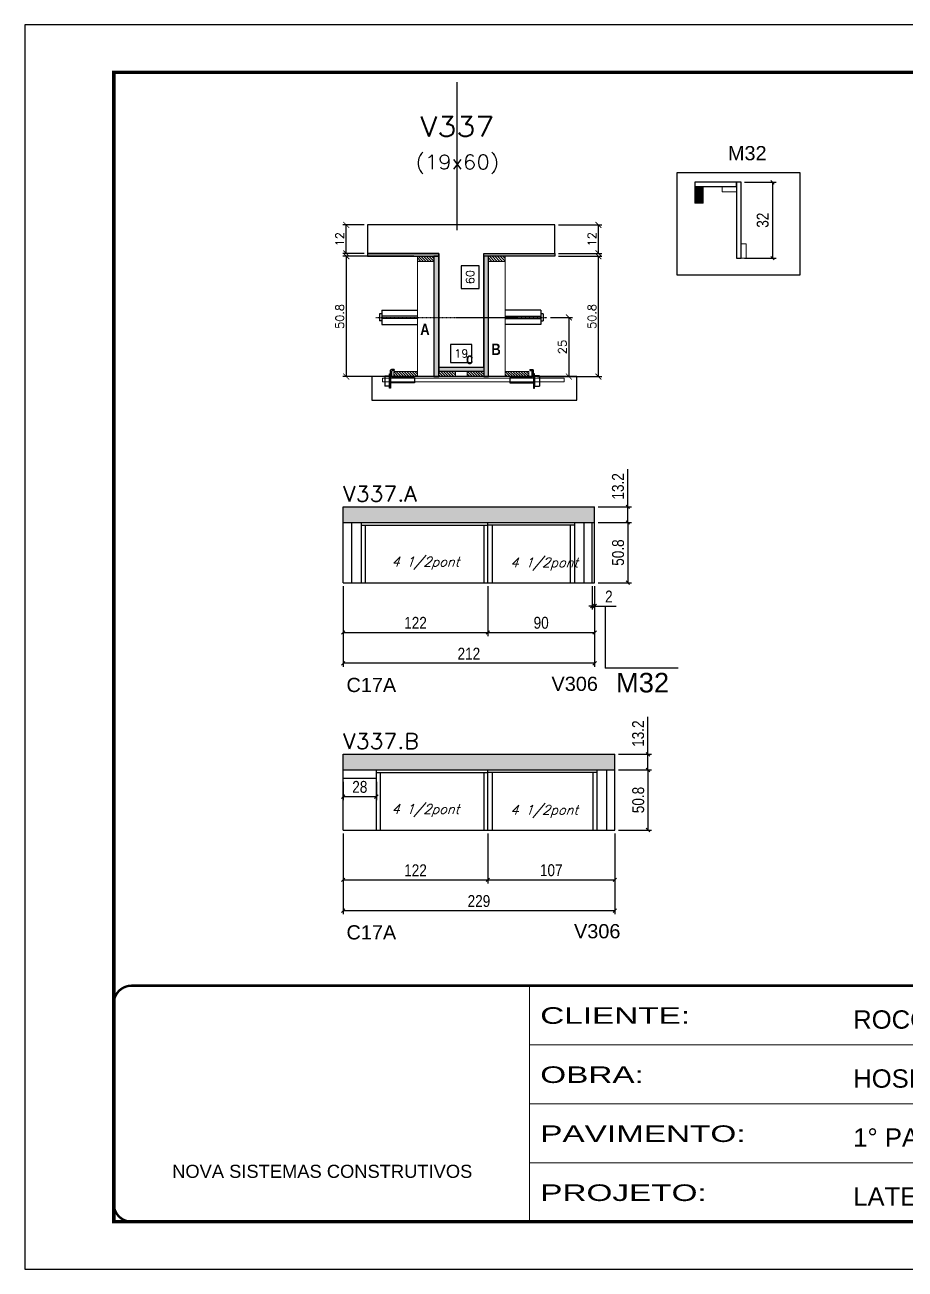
# Model space of a CAD drawing. Extents: x 137137 to 143418, y 10464 to 34486.
# Drawn here: x 137137 to 137880, y 17356 to 18406 of the extents above; entities that cross this region are included whole.
import ezdxf
from ezdxf.enums import TextEntityAlignment as Align

# ---------------------------------------------------------------- set-up
doc = ezdxf.new("R2010")
doc.units = 0
for name, pattern in [('CONTINUO', [0]), ('DASHED', [0.75, 0.5, -0.25]), ('HIDDEN', [0.375, 0.25, -0.125])]:
    doc.linetypes.add(name, pattern=pattern)
for name, color, linetype in [('5', 5, 'Continuous'), ('barrote', 251, 'Continuous'), ('COTA', 241, 'Continuous'), ('Cota Seção (2x)', 4, 'Continuous'), ('detalhes', 4, 'Continuous'), ('NOMENCLATURA', 7, 'Continuous'), ('Painéis', 200, 'Continuous'), ('presilha', 1, 'Continuous'), ('SARR_2.2x7', 40, 'Continuous'), ('SARR_3.5x7', 81, 'Continuous'), ('TENSOR', 3, 'Continuous'), ('texto', 7, 'Continuous'), ('Texto de Titulo', 7, 'Continuous'), ('Texto Qtd Sarr', 242, 'Continuous')]:
    doc.layers.add(name, color=color, linetype=linetype)
for name, color, linetype, lineweight in [('CONCRETO', 251, 'Continuous', 25), ('Folhas', 255, 'Continuous', 9), ('Hachura', 251, 'Continuous', 9), ('Madeira', 126, 'Continuous', 18), ('Sarr 2.2x7', 40, 'Continuous', 9), ('SARRAFO DE PRESSAO', 251, 'DASHED', 9), ('SCO-___-LAJ', 2, 'Continuous', 0), ('Texto Seção', 7, 'Continuous', 15)]:
    doc.layers.add(name, color=color, linetype=linetype, lineweight=lineweight)
doc.layers.add('Laje_Perimetro', color=7, linetype='Continuous', plot=False)
doc.styles.add('ARIAL', font='arial.ttf')
doc.styles.add('COTA TECNICA', font='techl___.ttf', dxfattribs={"height": 10})
doc.styles.add('REGUA-120', font='ROMANS.shx', dxfattribs={"height": 15})
doc.styles.add('Romans', font='romans.shx')
doc.styles.get("Standard").update_dxf_attribs({"font": 'arial.ttf'})
doc.styles.add('TECNICA', font='techb___.ttf', dxfattribs={"height": 10})
doc.styles.add('Tecnologia', font='')
doc.styles.get('Tecnologia').set_extended_font_data('Forgotten Futurist')
doc.dimstyles.new('Cota Seção (2x)', dxfattribs={"dimtxt": 7, "dimasz": 5, "dimexe": 3, "dimexo": 3, "dimgap": 2, "dimtad": 3, "dimdec": 1, "dimlfac": 0.5, "dimzin": 12, "dimdsep": 46, "dimtxsty": 'Romans', "dimblk": 'ARCHTICK', "dimcen": 0, "dimclrd": 4, "dimclre": 4, "dimclrt": 1, "dimadec": 1, "dimazin": 3, "dimtfac": 1, "dimtdec": 1, "dimtmove": 0, "dimatfit": 3, "dimldrblk": 'OBLIQUE', "dimfxl": 1, "dimtolj": 1, "dimtzin": 12, "dimarcsym": 0})
doc.dimstyles.new('Cota Seção interna', dxfattribs={"dimtxt": 7, "dimasz": 6, "dimexe": 0.18, "dimexo": 2, "dimgap": -4, "dimtad": 3, "dimdec": 1, "dimlfac": 0.5, "dimzin": 12, "dimdsep": 46, "dimtxsty": 'Romans', "dimblk": 'ARCHTICK', "dimcen": 0.09, "dimse1": 1, "dimse2": 1, "dimsd1": 1, "dimsd2": 1, "dimclrd": 180, "dimclre": 5, "dimclrt": 1, "dimadec": 0, "dimazin": 3, "dimtfac": 1, "dimtdec": 1, "dimtofl": 0, "dimtmove": 0, "dimatfit": 3, "dimldrblk": 'ARCHTICK', "dimfxl": 1, "dimtolj": 1, "dimtzin": 0, "dimarcsym": 0})
doc.dimstyles.new('PAINEL', dxfattribs={"dimtxt": 10, "dimasz": 3, "dimexe": 3, "dimexo": 3, "dimgap": 3, "dimtad": 1, "dimdec": 1, "dimzin": 12, "dimdsep": 46, "dimtxsty": 'COTA TECNICA', "dimblk1": 'OBLIQUE', "dimblk2": 'OBLIQUE', "dimsah": 1, "dimcen": 0.9, "dimclrd": 4, "dimclre": 4, "dimclrt": 240, "dimadec": 1, "dimazin": 3, "dimtfac": 1, "dimtdec": 1, "dimtmove": 0, "dimatfit": 3, "dimfxl": 1, "dimtolj": 1, "dimtzin": 12, "dimarcsym": 0})

# ---------------------------------------------------------------- blocks, each defined once
blk = doc.blocks.new('9999999999')
at = {"color": 30, "linetype": 'CONTINUO'}
for p, q in [((98564.6, 34230.2), (98564.6, 34429.4)), ((98564.6, 34379.6), (99584, 34379.6)), ((98564.6, 34329.8), (99488, 34329.8)), ((99584, 34329.8), (99488, 34329.8)), ((99488, 34329.8), (99488, 34230.2)), ((98564.6, 34280), (99488, 34280))]:
    blk.add_line(p, q, dxfattribs=at)
at = {"color": 30, "linetype": 'CONTINUO', "const_width": 2}
blk.add_lwpolyline([(99584, 34230.2), (99584, 34414.4, 0.414214), (99569, 34429.4), (98229, 34429.4, 0.414214), (98214, 34414.4), (98214, 34245.2, 0.414214), (98229, 34230.2), (99584, 34230.2)], format="xyb", dxfattribs=at)
at = {"layer": 'Folhas'}
blk.add_lwpolyline([(98139, 34190.2), (99624, 34190.2), (99624, 35240.2), (98139, 35240.2)], close=True, dxfattribs=at)
at = {"layer": 'Folhas', "color": 30, "const_width": 3}
blk.add_lwpolyline([(98214, 34230.2), (99584, 34230.2), (99584, 35200.2), (98214, 35200.2)], close=True, dxfattribs=at)
at = {"color": 7, "linetype": 'Continuous', "ltscale": 5, "style": 'ARIAL'}
for s, height, p in [('ROCONTEC', 15.48, (98837.7, 34393.1)), ('HOSPITAL ASSUNÇÃO', 15.483, (98837.7, 34343.3)), ('1° PAVIMENTO', 15.483, (98837.7, 34293.5)), ('NOVA SISTEMAS CONSTRUTIVOS', 11.059, (98263.2, 34267.2)), ('LATERAIS DE VIGAS', 15.483, (98837.7, 34243.7))]:
    blk.add_text(s, height=height, dxfattribs=at).set_placement(p)
at = {"layer": 'Folhas', "color": 7, "style": 'Tecnologia', "width": 1.5}
for s, p in [('CLIENTE:', (98573.7, 34397.2)), ('OBRA:', (98573.7, 34347.3)), ('PAVIMENTO:', (98573.7, 34297.5)), ('PROJETO:', (98573.7, 34247.7))]:
    blk.add_text(s, height=14, dxfattribs=at).set_placement(p)
blk = doc.blocks.new('_ArchTick')
at = {"color": 0, "linetype": 'ByBlock', "const_width": 0.15}
blk.add_lwpolyline([(-0.5, -0.5), (0.5, 0.5)], dxfattribs=at)
blk = doc.blocks.new('*D2172')
at = {"layer": 'COTA', "color": 4, "lineweight": -2, "transparency": 16777216}
for p, q in [((137587.4, 18210.5), (137624.1, 18210.5)), ((137621.1, 18108.9), (137621.1, 18210.5)), ((137569.8, 18108.9), (137624.1, 18108.9))]:
    blk.add_line(p, q, dxfattribs=at)
at = {"layer": 'Defpoints', "color": 0, "transparency": 16777216}
for p in [(137584.4, 18210.5), (137621.1, 18210.5), (137566.8, 18108.9)]:
    blk.add_point(p, dxfattribs=at)
at = {"layer": 'COTA', "color": 4, "lineweight": -2, "transparency": 16777216, "xscale": 5, "yscale": 5, "zscale": 5}
for p, rotation in [((137621.1, 18210.5), 90), ((137621.1, 18108.9), 270)]:
    blk.add_blockref('_ArchTick', p, dxfattribs=dict(at, rotation=rotation))
at = {"layer": 'COTA', "color": 1, "transparency": 16777216, "insert": (137615.6, 18159.7), "char_height": 7, "attachment_point": 5, "rotation": 90, "style": 'Romans'}
blk.add_mtext('\\A1;50.8', dxfattribs=at)
blk = doc.blocks.new('_Oblique')
at = {"color": 0, "linetype": 'ByBlock', "lineweight": -2}
blk.add_line((-0.5, -0.5), (0.5, 0.5), dxfattribs=at)
blk = doc.blocks.new('*D2173')
at = {"layer": 'COTA', "color": 4, "lineweight": -2, "transparency": 16777216}
for p, q in [((137587.4, 18236.9), (137624.1, 18236.9)), ((137621.1, 18212.9), (137621.1, 18236.9)), ((137587.4, 18212.9), (137624.1, 18212.9))]:
    blk.add_line(p, q, dxfattribs=at)
at = {"layer": 'Defpoints', "color": 0, "transparency": 16777216}
for p in [(137584.4, 18236.9), (137621.1, 18236.9), (137584.4, 18212.9)]:
    blk.add_point(p, dxfattribs=at)
at = {"layer": 'COTA', "color": 4, "lineweight": -2, "transparency": 16777216, "xscale": 5, "yscale": 5, "zscale": 5}
for p, rotation in [((137621.1, 18236.9), 90), ((137621.1, 18212.9), 270)]:
    blk.add_blockref('_ArchTick', p, dxfattribs=dict(at, rotation=rotation))
at = {"layer": 'COTA', "color": 1, "transparency": 16777216, "insert": (137615.6, 18224.9), "char_height": 7, "attachment_point": 5, "rotation": 90, "style": 'Romans'}
blk.add_mtext('\\A1;12', dxfattribs=at)
blk = doc.blocks.new('*D2174')
at = {"layer": 'Cota Seção (2x)', "color": 180, "lineweight": -2, "transparency": 16777216}
for p, q in [((137520.4, 18202.4), (137505.4, 18202.4)), ((137505.4, 18202.4), (137505.4, 18183.4)), ((137520.4, 18183.4), (137520.4, 18202.4)), ((137505.4, 18183.4), (137520.4, 18183.4))]:
    blk.add_line(p, q, dxfattribs=at)
at = {"layer": 'Defpoints', "color": 0, "transparency": 16777216}
for p in [(137524.4, 18236.9), (137524.4, 18236.9), (137524.4, 18116.9)]:
    blk.add_point(p, dxfattribs=at)
at = {"layer": 'Cota Seção (2x)', "color": 1, "transparency": 16777216, "insert": (137512.9, 18192.9), "char_height": 7, "attachment_point": 5, "rotation": 90, "style": 'Romans'}
blk.add_mtext('\\A1;60', dxfattribs=at)
blk = doc.blocks.new('PRESILHA METÁLICA 1')
at = {"layer": 'presilha'}
for p, q in [((7.5, 10.6), (7.5, 19.9)), ((12, 21), (8.6, 21)), ((9, 11.6), (9, 18.9)), ((12, 19.5), (9.6, 19.5)), ((12, 21), (12, 19.5)), ((0, 13), (6, 13)), ((0, 13), (0, 0)), ((6, 0), (0, 0)), ((6, 15.5), (7.5, 15.5)), ((6, -2.5), (6, 15.5)), ((6, 13), (6, 0)), ((7.5, 15.5), (7.5, -2.5)), ((37.5, 4.1), (7.5, 4.1)), ((37.5, 11), (9.6, 11)), ((37.5, 11), (37.5, 4.1)), ((7.5, -2.5), (6, -2.5))]:
    blk.add_line(p, q, dxfattribs=at)
for centre, radius, start, end in [((8.6, 19.9), 1.14, 90, 180), ((9.6, 18.9), 0.57, 90, 180), ((9.6, 11.6), 0.57, 180, 270)]:
    blk.add_arc(centre, radius, start, end, dxfattribs=at)
blk = doc.blocks.new('*D2175')
at = {"layer": 'Cota Seção (2x)', "color": 180, "lineweight": -2, "transparency": 16777216}
for p, q in [((137514.4, 18135.9), (137496.4, 18135.9)), ((137496.4, 18135.9), (137496.4, 18120.9)), ((137514.4, 18120.9), (137514.4, 18135.9)), ((137496.4, 18120.9), (137514.4, 18120.9))]:
    blk.add_line(p, q, dxfattribs=at)
at = {"layer": 'Defpoints', "color": 0, "transparency": 16777216}
for p in [(137524.4, 18116.9), (137486.4, 18108.9), (137524.4, 18108.9)]:
    blk.add_point(p, dxfattribs=at)
at = {"layer": 'Cota Seção (2x)', "color": 1, "transparency": 16777216, "insert": (137505.4, 18128.4), "char_height": 7, "attachment_point": 5, "style": 'Romans'}
blk.add_mtext('\\A1;19', dxfattribs=at)
blk = doc.blocks.new('*D2176')
at = {"layer": 'COTA', "color": 4, "lineweight": -2, "transparency": 16777216}
for p, q in [((137465.4, 18210.5), (137405.4, 18210.5)), ((137408.4, 18210.5), (137408.4, 18108.9)), ((137465.4, 18108.9), (137405.4, 18108.9))]:
    blk.add_line(p, q, dxfattribs=at)
at = {"layer": 'Defpoints', "color": 0, "transparency": 16777216}
for p in [(137468.4, 18210.5), (137408.4, 18108.9), (137468.4, 18108.9)]:
    blk.add_point(p, dxfattribs=at)
at = {"layer": 'COTA', "color": 4, "lineweight": -2, "transparency": 16777216, "xscale": 5, "yscale": 5, "zscale": 5}
for p, rotation in [((137408.4, 18210.5), 90), ((137408.4, 18108.9), 270)]:
    blk.add_blockref('_ArchTick', p, dxfattribs=dict(at, rotation=rotation))
at = {"layer": 'COTA', "color": 1, "transparency": 16777216, "insert": (137402.9, 18159.7), "char_height": 7, "attachment_point": 5, "rotation": 90, "style": 'Romans'}
blk.add_mtext('\\A1;50.8', dxfattribs=at)
blk = doc.blocks.new('*D2177')
at = {"layer": 'COTA', "color": 4, "lineweight": -2, "transparency": 16777216}
for p, q in [((137580.7, 18158.9), (137599.2, 18158.9)), ((137596.2, 18158.9), (137596.2, 18108.9)), ((137580.7, 18108.9), (137599.2, 18108.9))]:
    blk.add_line(p, q, dxfattribs=at)
at = {"layer": 'Defpoints', "color": 0, "transparency": 16777216}
for p in [(137577.7, 18158.9), (137577.7, 18108.9), (137596.2, 18108.9)]:
    blk.add_point(p, dxfattribs=at)
at = {"layer": 'COTA', "color": 4, "lineweight": -2, "transparency": 16777216, "xscale": 5, "yscale": 5, "zscale": 5}
for p, rotation in [((137596.2, 18158.9), 90), ((137596.2, 18108.9), 270)]:
    blk.add_blockref('_ArchTick', p, dxfattribs=dict(at, rotation=rotation))
at = {"layer": 'COTA', "color": 1, "transparency": 16777216, "insert": (137590.7, 18133.9), "char_height": 7, "attachment_point": 5, "rotation": 90, "style": 'Romans'}
blk.add_mtext('\\A1;25', dxfattribs=at)
blk = doc.blocks.new('titulo1')
at = {"layer": 'Defpoints', "color": 252, "linetype": 'HIDDEN', "ltscale": 2}
blk.add_line((0, 0), (0, 125), dxfattribs=at)
at = {"layer": 'Defpoints', "style": 'Romans', "oblique": 15}
blk.add_attdef('FOLHA', text='', height=10, dxfattribs=at).set_placement((0, 15.6), align=Align.MIDDLE_CENTER)
at = {"layer": 'Texto Qtd Sarr', "color": 3, "style": 'Romans', "oblique": 15}
for tag, height, p in [('TITULO', 17, (0, 71.4)), ('SEÇÃO', 12, (0, 41.5))]:
    blk.add_attdef(tag, text='', height=height, dxfattribs=at).set_placement(p, align=Align.MIDDLE_CENTER)
blk = doc.blocks.new('*D2197')
at = {"layer": 'COTA', "color": 4, "lineweight": -2, "transparency": 16777216}
for p, q in [((137423.4, 18236.9), (137405.4, 18236.9)), ((137408.4, 18212.9), (137408.4, 18236.9)), ((137423.4, 18212.9), (137405.4, 18212.9))]:
    blk.add_line(p, q, dxfattribs=at)
at = {"layer": 'Defpoints', "color": 0, "transparency": 16777216}
for p in [(137408.4, 18236.9), (137426.4, 18236.9), (137426.4, 18212.9)]:
    blk.add_point(p, dxfattribs=at)
at = {"layer": 'COTA', "color": 4, "lineweight": -2, "transparency": 16777216, "xscale": 5, "yscale": 5, "zscale": 5}
for p, rotation in [((137408.4, 18236.9), 90), ((137408.4, 18212.9), 270)]:
    blk.add_blockref('_ArchTick', p, dxfattribs=dict(at, rotation=rotation))
at = {"layer": 'COTA', "color": 1, "transparency": 16777216, "insert": (137402.9, 18224.9), "char_height": 7, "attachment_point": 5, "rotation": 90, "style": 'Romans'}
blk.add_mtext('\\A1;12', dxfattribs=at)
blk = doc.blocks.new('*D2198')
at = {"layer": 'COTA', "color": 4, "lineweight": -2, "ltscale": 25, "transparency": 16777216}
for p, q in [((137405.8, 17932), (137405.8, 17864)), ((137617.9, 17932), (137617.9, 17864)), ((137617.9, 17867), (137405.8, 17867))]:
    blk.add_line(p, q, dxfattribs=at)
at = {"layer": 'Defpoints', "color": 0, "ltscale": 25, "transparency": 16777216}
for p in [(137405.8, 17935), (137617.9, 17935), (137405.8, 17867)]:
    blk.add_point(p, dxfattribs=at)
at = {"layer": 'COTA', "color": 4, "lineweight": -2, "ltscale": 25, "transparency": 16777216, "xscale": 3, "yscale": 3, "zscale": 3, "rotation": 180}
blk.add_blockref('_Oblique', (137405.8, 17867), dxfattribs=at)
at = {"layer": 'COTA', "color": 4, "lineweight": -2, "ltscale": 25, "transparency": 16777216, "xscale": 3, "yscale": 3, "zscale": 3}
blk.add_blockref('_Oblique', (137617.9, 17867), dxfattribs=at)
at = {"layer": 'COTA', "color": 240, "ltscale": 25, "transparency": 16777216, "insert": (137511.8, 17875.1), "char_height": 10, "attachment_point": 5, "style": 'COTA TECNICA'}
blk.add_mtext('\\A1;212', dxfattribs=at)
blk = doc.blocks.new('*D2199')
at = {"layer": 'COTA', "color": 4, "lineweight": -2, "ltscale": 25, "transparency": 16777216}
for p, q in [((137405.8, 17932), (137405.8, 17890)), ((137527.8, 17932), (137527.8, 17890)), ((137405.8, 17893), (137527.8, 17893))]:
    blk.add_line(p, q, dxfattribs=at)
at = {"layer": 'Defpoints', "color": 0, "ltscale": 25, "transparency": 16777216}
for p in [(137405.8, 17935), (137527.8, 17935), (137527.8, 17893)]:
    blk.add_point(p, dxfattribs=at)
at = {"layer": 'COTA', "color": 4, "lineweight": -2, "ltscale": 25, "transparency": 16777216, "xscale": 3, "yscale": 3, "zscale": 3, "rotation": 180}
blk.add_blockref('_Oblique', (137405.8, 17893), dxfattribs=at)
at = {"layer": 'COTA', "color": 4, "lineweight": -2, "ltscale": 25, "transparency": 16777216, "xscale": 3, "yscale": 3, "zscale": 3}
blk.add_blockref('_Oblique', (137527.8, 17893), dxfattribs=at)
at = {"layer": 'COTA', "color": 240, "ltscale": 25, "transparency": 16777216, "insert": (137466.8, 17901.1), "char_height": 10, "attachment_point": 5, "style": 'COTA TECNICA'}
blk.add_mtext('\\A1;122', dxfattribs=at)
blk = doc.blocks.new('*D2178')
at = {"layer": 'COTA', "color": 4, "lineweight": -2, "ltscale": 25, "transparency": 16777216}
for p, q in [((137527.8, 17932), (137527.8, 17890)), ((137617.9, 17932), (137617.9, 17890)), ((137527.8, 17893), (137617.9, 17893))]:
    blk.add_line(p, q, dxfattribs=at)
at = {"layer": 'Defpoints', "color": 0, "ltscale": 25, "transparency": 16777216}
for p in [(137527.8, 17935), (137617.9, 17935), (137617.9, 17893)]:
    blk.add_point(p, dxfattribs=at)
at = {"layer": 'COTA', "color": 4, "lineweight": -2, "ltscale": 25, "transparency": 16777216, "xscale": 3, "yscale": 3, "zscale": 3, "rotation": 180}
blk.add_blockref('_Oblique', (137527.8, 17893), dxfattribs=at)
at = {"layer": 'COTA', "color": 4, "lineweight": -2, "ltscale": 25, "transparency": 16777216, "xscale": 3, "yscale": 3, "zscale": 3}
blk.add_blockref('_Oblique', (137617.9, 17893), dxfattribs=at)
at = {"layer": 'COTA', "color": 240, "ltscale": 25, "transparency": 16777216, "insert": (137572.8, 17901.1), "char_height": 10, "attachment_point": 5, "style": 'COTA TECNICA'}
blk.add_mtext('\\A1;90', dxfattribs=at)
blk = doc.blocks.new('*D2200')
at = {"layer": 'COTA', "color": 4, "lineweight": -2, "ltscale": 25, "transparency": 16777216}
for p, q in [((137620.9, 17985.8), (137648.9, 17985.8)), ((137645.9, 17985.8), (137645.9, 17935)), ((137620.9, 17935), (137648.9, 17935))]:
    blk.add_line(p, q, dxfattribs=at)
at = {"layer": 'Defpoints', "color": 0, "ltscale": 25, "transparency": 16777216}
for p in [(137617.9, 17985.8), (137617.9, 17935), (137645.9, 17935)]:
    blk.add_point(p, dxfattribs=at)
at = {"layer": 'COTA', "color": 4, "lineweight": -2, "ltscale": 25, "transparency": 16777216, "xscale": 3, "yscale": 3, "zscale": 3}
for p, rotation in [((137645.9, 17985.8), 90), ((137645.9, 17935), 270)]:
    blk.add_blockref('_Oblique', p, dxfattribs=dict(at, rotation=rotation))
at = {"layer": 'COTA', "color": 240, "ltscale": 25, "transparency": 16777216, "insert": (137637.7, 17960.4), "char_height": 10, "attachment_point": 5, "rotation": 90, "style": 'COTA TECNICA'}
blk.add_mtext('\\A1;50.8', dxfattribs=at)
blk = doc.blocks.new('*D2201')
at = {"layer": 'COTA', "color": 4, "lineweight": -2, "ltscale": 25, "transparency": 16777216}
for p, q in [((137645.9, 17999), (137645.9, 18030.7)), ((137620.9, 17999), (137648.9, 17999)), ((137645.9, 17985.8), (137645.9, 17999)), ((137620.9, 17985.8), (137648.9, 17985.8))]:
    blk.add_line(p, q, dxfattribs=at)
at = {"layer": 'Defpoints', "color": 0, "ltscale": 25, "transparency": 16777216}
for p in [(137617.9, 17999), (137645.9, 17999), (137617.9, 17985.8)]:
    blk.add_point(p, dxfattribs=at)
at = {"layer": 'COTA', "color": 4, "lineweight": -2, "ltscale": 25, "transparency": 16777216, "xscale": 3, "yscale": 3, "zscale": 3}
for p, rotation in [((137645.9, 17999), 90), ((137645.9, 17985.8), 270)]:
    blk.add_blockref('_Oblique', p, dxfattribs=dict(at, rotation=rotation))
at = {"layer": 'COTA', "color": 240, "ltscale": 25, "transparency": 16777216, "insert": (137637.6, 18016.3), "char_height": 10, "attachment_point": 5, "rotation": 90, "style": 'COTA TECNICA'}
blk.add_mtext('\\A1;13.2', dxfattribs=at)
blk = doc.blocks.new('*D2202')
at = {"layer": 'COTA', "color": 4, "lineweight": -2, "ltscale": 25, "transparency": 16777216}
for p, q in [((137615.9, 17932), (137615.9, 17912.3)), ((137617.9, 17932), (137617.9, 17912.3)), ((137615.9, 17915.3), (137612.9, 17915.3)), ((137615.9, 17915.3), (137617.9, 17915.3)), ((137617.9, 17915.3), (137636, 17915.3))]:
    blk.add_line(p, q, dxfattribs=at)
at = {"layer": 'Defpoints', "color": 0, "ltscale": 25, "transparency": 16777216}
for p in [(137615.9, 17935), (137617.9, 17935), (137617.9, 17915.3)]:
    blk.add_point(p, dxfattribs=at)
at = {"layer": 'COTA', "color": 4, "lineweight": -2, "ltscale": 25, "transparency": 16777216, "xscale": 3, "yscale": 3, "zscale": 3}
blk.add_blockref('_Oblique', (137615.9, 17915.3), dxfattribs=at)
at = {"layer": 'COTA', "color": 4, "lineweight": -2, "ltscale": 25, "transparency": 16777216, "xscale": 3, "yscale": 3, "zscale": 3, "rotation": 180}
blk.add_blockref('_Oblique', (137617.9, 17915.3), dxfattribs=at)
at = {"layer": 'COTA', "color": 240, "ltscale": 25, "transparency": 16777216, "insert": (137629.9, 17923.3), "char_height": 10, "attachment_point": 5, "style": 'COTA TECNICA'}
blk.add_mtext('\\A1;2', dxfattribs=at)
blk = doc.blocks.new('*D2203')
at = {"layer": 'Defpoints', "color": 0, "linetype": 'ByBlock', "transparency": 16777216}
for p in [(137741.4, 18272.9), (137741.4, 18208.9), (137767.9, 18208.9)]:
    blk.add_point(p, dxfattribs=at)
at = {"layer": 'Sarr 2.2x7', "color": 4, "linetype": 'ByBlock', "lineweight": -2, "transparency": 16777216}
for p, q in [((137744.4, 18272.9), (137770.9, 18272.9)), ((137767.9, 18272.9), (137767.9, 18208.9)), ((137744.4, 18208.9), (137770.9, 18208.9))]:
    blk.add_line(p, q, dxfattribs=at)
at = {"layer": 'Sarr 2.2x7', "color": 4, "linetype": 'ByBlock', "lineweight": -2, "transparency": 16777216, "xscale": 3, "yscale": 3, "zscale": 3}
for p, rotation in [((137767.9, 18272.9), 90), ((137767.9, 18208.9), 270)]:
    blk.add_blockref('_Oblique', p, dxfattribs=dict(at, rotation=rotation))
at = {"layer": 'Sarr 2.2x7', "color": 240, "linetype": 'ByBlock', "transparency": 16777216, "insert": (137759.7, 18240.9), "char_height": 10, "attachment_point": 5, "rotation": 90, "style": 'COTA TECNICA'}
blk.add_mtext('\\A1;32', dxfattribs=at)
blk = doc.blocks.new('*D2204')
at = {"layer": 'COTA', "color": 4, "lineweight": -2, "ltscale": 25, "transparency": 16777216}
for p, q in [((137405.8, 17723.2), (137405.8, 17655.2)), ((137634.9, 17723.2), (137634.9, 17655.2)), ((137634.9, 17658.2), (137405.8, 17658.2))]:
    blk.add_line(p, q, dxfattribs=at)
at = {"layer": 'Defpoints', "color": 0, "ltscale": 25, "transparency": 16777216}
for p in [(137405.8, 17726.2), (137634.9, 17726.2), (137405.8, 17658.2)]:
    blk.add_point(p, dxfattribs=at)
at = {"layer": 'COTA', "color": 4, "lineweight": -2, "ltscale": 25, "transparency": 16777216, "xscale": 3, "yscale": 3, "zscale": 3, "rotation": 180}
blk.add_blockref('_Oblique', (137405.8, 17658.2), dxfattribs=at)
at = {"layer": 'COTA', "color": 4, "lineweight": -2, "ltscale": 25, "transparency": 16777216, "xscale": 3, "yscale": 3, "zscale": 3}
blk.add_blockref('_Oblique', (137634.9, 17658.2), dxfattribs=at)
at = {"layer": 'COTA', "color": 240, "ltscale": 25, "transparency": 16777216, "insert": (137520.3, 17666.3), "char_height": 10, "attachment_point": 5, "style": 'COTA TECNICA'}
blk.add_mtext('\\A1;229', dxfattribs=at)
blk = doc.blocks.new('*D2205')
at = {"layer": 'COTA', "color": 4, "lineweight": -2, "ltscale": 25, "transparency": 16777216}
for p, q in [((137405.8, 17723.2), (137405.8, 17681.2)), ((137527.8, 17723.2), (137527.8, 17681.2)), ((137405.8, 17684.2), (137527.8, 17684.2))]:
    blk.add_line(p, q, dxfattribs=at)
at = {"layer": 'Defpoints', "color": 0, "ltscale": 25, "transparency": 16777216}
for p in [(137405.8, 17726.2), (137527.8, 17726.2), (137527.8, 17684.2)]:
    blk.add_point(p, dxfattribs=at)
at = {"layer": 'COTA', "color": 4, "lineweight": -2, "ltscale": 25, "transparency": 16777216, "xscale": 3, "yscale": 3, "zscale": 3, "rotation": 180}
blk.add_blockref('_Oblique', (137405.8, 17684.2), dxfattribs=at)
at = {"layer": 'COTA', "color": 4, "lineweight": -2, "ltscale": 25, "transparency": 16777216, "xscale": 3, "yscale": 3, "zscale": 3}
blk.add_blockref('_Oblique', (137527.8, 17684.2), dxfattribs=at)
at = {"layer": 'COTA', "color": 240, "ltscale": 25, "transparency": 16777216, "insert": (137466.8, 17692.3), "char_height": 10, "attachment_point": 5, "style": 'COTA TECNICA'}
blk.add_mtext('\\A1;122', dxfattribs=at)
blk = doc.blocks.new('*D2179')
at = {"layer": 'COTA', "color": 4, "lineweight": -2, "ltscale": 25, "transparency": 16777216}
for p, q in [((137527.8, 17723.2), (137527.8, 17681.2)), ((137634.9, 17723.2), (137634.9, 17681.2)), ((137527.8, 17684.2), (137634.9, 17684.2))]:
    blk.add_line(p, q, dxfattribs=at)
at = {"layer": 'Defpoints', "color": 0, "ltscale": 25, "transparency": 16777216}
for p in [(137527.8, 17726.2), (137634.9, 17726.2), (137634.9, 17684.2)]:
    blk.add_point(p, dxfattribs=at)
at = {"layer": 'COTA', "color": 4, "lineweight": -2, "ltscale": 25, "transparency": 16777216, "xscale": 3, "yscale": 3, "zscale": 3, "rotation": 180}
blk.add_blockref('_Oblique', (137527.8, 17684.2), dxfattribs=at)
at = {"layer": 'COTA', "color": 4, "lineweight": -2, "ltscale": 25, "transparency": 16777216, "xscale": 3, "yscale": 3, "zscale": 3}
blk.add_blockref('_Oblique', (137634.9, 17684.2), dxfattribs=at)
at = {"layer": 'COTA', "color": 240, "ltscale": 25, "transparency": 16777216, "insert": (137581.3, 17692.3), "char_height": 10, "attachment_point": 5, "style": 'COTA TECNICA'}
blk.add_mtext('\\A1;107', dxfattribs=at)
blk = doc.blocks.new('*D2206')
at = {"layer": 'COTA', "color": 4, "lineweight": -2, "ltscale": 25, "transparency": 16777216}
for p, q in [((137637.9, 17777), (137665.9, 17777)), ((137662.9, 17777), (137662.9, 17726.2)), ((137637.9, 17726.2), (137665.9, 17726.2))]:
    blk.add_line(p, q, dxfattribs=at)
at = {"layer": 'Defpoints', "color": 0, "ltscale": 25, "transparency": 16777216}
for p in [(137634.9, 17777), (137634.9, 17726.2), (137662.9, 17726.2)]:
    blk.add_point(p, dxfattribs=at)
at = {"layer": 'COTA', "color": 4, "lineweight": -2, "ltscale": 25, "transparency": 16777216, "xscale": 3, "yscale": 3, "zscale": 3}
for p, rotation in [((137662.9, 17777), 90), ((137662.9, 17726.2), 270)]:
    blk.add_blockref('_Oblique', p, dxfattribs=dict(at, rotation=rotation))
at = {"layer": 'COTA', "color": 240, "ltscale": 25, "transparency": 16777216, "insert": (137654.7, 17751.6), "char_height": 10, "attachment_point": 5, "rotation": 90, "style": 'COTA TECNICA'}
blk.add_mtext('\\A1;50.8', dxfattribs=at)
blk = doc.blocks.new('*D2207')
at = {"layer": 'COTA', "color": 4, "lineweight": -2, "ltscale": 25, "transparency": 16777216}
for p, q in [((137662.9, 17790.2), (137662.9, 17821.9)), ((137637.9, 17790.2), (137665.9, 17790.2)), ((137662.9, 17777), (137662.9, 17790.2)), ((137637.9, 17777), (137665.9, 17777))]:
    blk.add_line(p, q, dxfattribs=at)
at = {"layer": 'Defpoints', "color": 0, "ltscale": 25, "transparency": 16777216}
for p in [(137634.9, 17790.2), (137662.9, 17790.2), (137634.9, 17777)]:
    blk.add_point(p, dxfattribs=at)
at = {"layer": 'COTA', "color": 4, "lineweight": -2, "ltscale": 25, "transparency": 16777216, "xscale": 3, "yscale": 3, "zscale": 3}
for p, rotation in [((137662.9, 17790.2), 90), ((137662.9, 17777), 270)]:
    blk.add_blockref('_Oblique', p, dxfattribs=dict(at, rotation=rotation))
at = {"layer": 'COTA', "color": 240, "ltscale": 25, "transparency": 16777216, "insert": (137654.6, 17807.6), "char_height": 10, "attachment_point": 5, "rotation": 90, "style": 'COTA TECNICA'}
blk.add_mtext('\\A1;13.2', dxfattribs=at)
blk = doc.blocks.new('*D2208')
at = {"layer": 'COTA', "color": 4, "lineweight": -2, "ltscale": 25, "transparency": 16777216}
for p, q in [((137405.8, 17767), (137405.8, 17751.5)), ((137433.8, 17767), (137433.8, 17751.5)), ((137405.8, 17754.5), (137433.8, 17754.5))]:
    blk.add_line(p, q, dxfattribs=at)
at = {"layer": 'Defpoints', "color": 0, "ltscale": 25, "transparency": 16777216}
for p in [(137405.8, 17770), (137433.8, 17770), (137433.8, 17754.5)]:
    blk.add_point(p, dxfattribs=at)
at = {"layer": 'COTA', "color": 4, "lineweight": -2, "ltscale": 25, "transparency": 16777216, "xscale": 3, "yscale": 3, "zscale": 3, "rotation": 180}
blk.add_blockref('_Oblique', (137405.8, 17754.5), dxfattribs=at)
at = {"layer": 'COTA', "color": 4, "lineweight": -2, "ltscale": 25, "transparency": 16777216, "xscale": 3, "yscale": 3, "zscale": 3}
blk.add_blockref('_Oblique', (137433.8, 17754.5), dxfattribs=at)
at = {"layer": 'COTA', "color": 240, "ltscale": 25, "transparency": 16777216, "insert": (137419.8, 17762.6), "char_height": 10, "attachment_point": 5, "style": 'COTA TECNICA'}
blk.add_mtext('\\A1;28', dxfattribs=at)

msp = doc.modelspace()

# ---------------------------------------------------------------- hatches: boundary and pattern name
at = {"layer": 'COTA', "linetype": 'ByBlock'}
h = msp.add_hatch(dxfattribs=at)
h.set_pattern_fill('AR-CONC', color=256, scale=0.03)
h.set_pattern_definition([(50, (-1969.673, -15193.6447), (5.46554007, -0.47817257), [0.5715, -6.2865]), (355, (-1969.673, -15193.6447), (-1.05730264, 5.73170536), [0.4572, -5.02921753]), (100.4514447, (-1969.2176, -15193.6845), (4.40823741, 5.25353256), [0.48570026, -5.34270734]), (46.1842, (-1969.673, -15192.121), (8.13237123, -1.26126984), [0.85725, -9.42975]), (96.6355576, (-1968.995, -15192.226), (7.122124, 7.42278374), [0.7285507, -8.01406824]), (351.184151, (-1969.673, -15192.121), (7.122124, 7.42278374), [0.685799, -7.54379196]), (21, (-1968.911, -15192.5017), (4.54843174, -3.06795595), [0.5715, -6.2865]), (326, (-1968.911, -15192.5017), (1.85406085, 5.52563898), [0.4572, -5.0292]), (71.451445, (-1968.532, -15192.7574), (6.40249258, 2.45768307), [0.48570026, -5.34269813]), (37.5, (-1969.673, -15193.6447), (0.092658098, 2.536651166), [0, -4.96824, 0, -5.1054, 0, -5.04825]), (7.5, (-1969.673, -15193.6447), (2.004589875, 3.005417245), [0, -2.91084, 0, -4.85394, 0, -1.92405]), (327.5, (-1971.3723, -15193.6447), (4.067717855, -0.17186232), [0, -1.905, 0, -5.9436, 0, -7.8867]), (317.5, (-1972.1343, -15193.6447), (4.44387544, 0.76279473), [0, -2.4765, 0, -3.94716, 0, -5.6007])])
h.paths.add_polyline_path([(137617.86, 17985.78), (137617.86, 17998.98), (137405.82, 17998.98), (137405.82, 17985.78)])
h = msp.add_hatch(dxfattribs=at)
h.set_pattern_fill('AR-CONC', color=256, scale=0.03)
h.set_pattern_definition([(50, (-1969.673, -15402.413), (5.46554007, -0.47817257), [0.5715, -6.2865]), (355, (-1969.673, -15402.413), (-1.05730264, 5.73170536), [0.4572, -5.02921753]), (100.4514447, (-1969.2176, -15402.453), (4.40823741, 5.25353256), [0.48570026, -5.34270734]), (46.1842, (-1969.673, -15400.889), (8.13237123, -1.26126984), [0.85725, -9.42975]), (96.6355576, (-1968.995, -15400.994), (7.122124, 7.42278374), [0.7285507, -8.01406824]), (351.184151, (-1969.673, -15400.889), (7.122124, 7.42278374), [0.685799, -7.54379196]), (21, (-1968.911, -15401.27), (4.54843174, -3.06795595), [0.5715, -6.2865]), (326, (-1968.911, -15401.27), (1.85406085, 5.52563898), [0.4572, -5.0292]), (71.451445, (-1968.532, -15401.526), (6.40249258, 2.45768307), [0.48570026, -5.34269813]), (37.5, (-1969.673, -15402.4132), (0.092658098, 2.536651166), [0, -4.96824, 0, -5.1054, 0, -5.04825]), (7.5, (-1969.673, -15402.4132), (2.004589875, 3.005417245), [0, -2.91084, 0, -4.85394, 0, -1.92405]), (327.5, (-1971.3723, -15402.4132), (4.067717855, -0.17186232), [0, -1.905, 0, -5.9436, 0, -7.8867]), (317.5, (-1972.1343, -15402.4132), (4.44387544, 0.76279473), [0, -2.4765, 0, -3.94716, 0, -5.6007])])
h.paths.add_polyline_path([(137634.86, 17777.01), (137634.86, 17790.21), (137405.82, 17790.21), (137405.82, 17777.01)])
at = {"layer": 'Hachura'}
h = msp.add_hatch(color=256, dxfattribs=at)
h.dxf.hatch_style = 1
h.paths.add_polyline_path([(137486.39, 18210.53), (137486.39, 18212.93), (137426.39, 18212.93), (137426.39, 18210.53)])
h = msp.add_hatch(dxfattribs=at)
h.set_pattern_fill('ANSI31', color=256, scale=0.5, angle=270, style=0)
h.set_pattern_definition([(315, (160374.2032, 9902.882), (1.12253202, 1.12253202), [])])
h.paths.add_polyline_path([(137468.38, 18206.13), (137468.38, 18210.53), (137482.38, 18210.53), (137482.38, 18206.13)])
h = msp.add_hatch(color=256, dxfattribs=at)
h.dxf.hatch_style = 1
h.paths.add_polyline_path([(137486.38, 18210.53), (137482.38, 18210.53), (137482.38, 18108.93), (137486.38, 18108.93)])
h = msp.add_hatch(color=256, dxfattribs=at)
h.dxf.hatch_style = 1
h.paths.add_polyline_path([(137524.38, 18210.53), (137524.38, 18212.93), (137584.38, 18212.93), (137584.38, 18210.53)])
h = msp.add_hatch(color=256, dxfattribs=at)
h.dxf.hatch_style = 1
h.paths.add_polyline_path([(137528.38, 18210.53), (137524.38, 18210.53), (137524.38, 18108.93), (137528.38, 18108.93)])
h = msp.add_hatch(dxfattribs=at)
h.set_pattern_fill('ANSI31', color=256, scale=0.5, angle=270, style=0)
h.set_pattern_definition([(315, (160434.2032, 9902.882), (1.12253202, 1.12253202), [])])
h.paths.add_polyline_path([(137528.38, 18206.13), (137528.38, 18210.53), (137542.38, 18210.53), (137542.38, 18206.13)])
h = msp.add_hatch(dxfattribs=at)
h.set_pattern_fill('ANSI31', color=256, scale=0.5, angle=270, style=0)
h.set_pattern_definition([(315, (160340.2032, 9879.282), (1.12253202, 1.12253202), [])])
h.paths.add_polyline_path([(137468.38, 18108.93), (137468.38, 18113.33), (137448.38, 18113.33), (137448.38, 18108.93)])
h = msp.add_hatch(color=256, dxfattribs=at)
h.dxf.hatch_style = 1
h.paths.add_polyline_path([(137486.39, 18113.33), (137486.39, 18116.93), (137524.38, 18116.93), (137524.38, 18113.33)])
h = msp.add_hatch(dxfattribs=at)
h.set_pattern_fill('ANSI31', color=256, scale=0.5, angle=270, style=0)
h.set_pattern_definition([(315, (160443.0053, 9879.282), (1.12253202, 1.12253202), [])])
h.paths.add_polyline_path([(137486.39, 18108.93), (137486.39, 18113.33), (137500.39, 18113.33), (137500.39, 18108.93)])
h = msp.add_hatch(dxfattribs=at)
h.set_pattern_fill('ANSI31', color=256, scale=0.5, angle=270, style=0)
h.set_pattern_definition([(315, (160443.0032, 9879.282), (1.12253202, 1.12253202), [])])
h.paths.add_polyline_path([(137524.38, 18108.93), (137524.38, 18113.33), (137510.38, 18113.33), (137510.38, 18108.93)])
h = msp.add_hatch(dxfattribs=at)
h.set_pattern_fill('ANSI31', color=256, scale=0.5, angle=270, style=0)
h.set_pattern_definition([(315, (160434.2032, 9879.282), (1.12253202, 1.12253202), [])])
h.paths.add_polyline_path([(137562.38, 18108.93), (137562.38, 18113.33), (137542.38, 18113.33), (137542.38, 18108.93)])
at = {"layer": 'Madeira'}
h = msp.add_hatch(dxfattribs=at)
h.set_pattern_fill('ANSI31', color=256, scale=0.2, angle=270, style=0)
h.set_pattern_definition([(315, (154338.4105, 4921.1487), (0.449012806, 0.449012806), [])])
h.paths.add_polyline_path([(137702.47, 18255.28), (137709.47, 18255.28), (137709.47, 18269.28), (137702.47, 18269.28)])

# ---------------------------------------------------------------- linework, layer by layer
at = {"ltscale": 3}
for p, q in [((137436.38, 18161.9), (137436.38, 18155.9)), ((137438.38, 18161.9), (137436.38, 18161.9)), ((137438.38, 18155.9), (137436.38, 18155.9)), ((137438.38, 18164.9), (137438.38, 18152.9)), ((137438.38, 18164.9), (137468.38, 18164.9)), ((137468.38, 18159.9), (137438.38, 18159.9)), ((137468.38, 18157.9), (137438.38, 18157.9)), ((137572.38, 18164.9), (137542.38, 18164.9)), ((137542.38, 18159.9), (137572.38, 18159.9)), ((137542.38, 18157.9), (137572.38, 18157.9)), ((137572.38, 18164.9), (137572.38, 18152.9)), ((137574.38, 18161.9), (137572.38, 18161.9)), ((137572.38, 18155.9), (137574.38, 18155.9)), ((137574.38, 18161.9), (137574.38, 18155.9)), ((137438.38, 18152.9), (137468.38, 18152.9)), ((137572.38, 18152.9), (137542.38, 18152.9))]:
    msp.add_line(p, q, dxfattribs=at)
at = {"linetype": 'ByBlock'}
msp.add_lwpolyline([(137687.48, 18281.04), (137790.92, 18281.04), (137790.92, 18194.47), (137687.48, 18194.47)], close=True, dxfattribs=at)
at = {"layer": 'barrote'}
msp.add_lwpolyline([(137430.02, 18088.93), (137602.99, 18088.93), (137602.99, 18108.93), (137430.02, 18108.93)], close=True, dxfattribs=at)
at = {"layer": 'CONCRETO'}
msp.add_lwpolyline([(137486.38, 18212.93), (137486.38, 18113.33), (137486.39, 18113.33), (137486.39, 18116.93), (137524.38, 18116.93), (137524.38, 18212.93), (137584.38, 18212.93), (137584.38, 18236.93), (137524.38, 18236.93), (137524.38, 18236.93), (137486.38, 18236.93), (137426.39, 18236.93), (137426.39, 18212.93)], close=True, dxfattribs=at)
at = {"layer": 'COTA', "linetype": 'ByBlock'}
for p, q in [((137405.82, 17998.98), (137617.86, 17998.98)), ((137405.82, 17985.78), (137405.82, 17998.98)), ((137617.86, 17985.78), (137617.86, 17998.98)), ((137405.82, 17790.21), (137634.86, 17790.21)), ((137405.82, 17777.01), (137405.82, 17790.21)), ((137634.86, 17777.01), (137634.86, 17790.21))]:
    msp.add_line(p, q, dxfattribs=at)
at = {"layer": 'Laje_Perimetro'}
msp.add_lwpolyline([(138622.29, 18405.72), (137137.29, 18405.72), (137137.29, 17355.72), (138622.29, 17355.72)], close=True, dxfattribs=at)
at = {"layer": 'Madeira'}
for points in [[(137702.47, 18269.28), (137709.47, 18269.28), (137709.47, 18255.28), (137702.47, 18255.28)], [(137468.38, 18206.13), (137468.38, 18210.53), (137482.38, 18210.53), (137482.38, 18206.13)], [(137468.38, 18210.53), (137482.38, 18210.53), (137482.38, 18108.93), (137468.38, 18108.93)], [(137528.38, 18206.13), (137528.38, 18210.53), (137542.38, 18210.53), (137542.38, 18206.13)], [(137528.38, 18210.53), (137542.38, 18210.53), (137542.38, 18108.93), (137528.38, 18108.93)], [(137468.38, 18108.93), (137468.38, 18113.33), (137448.38, 18113.33), (137448.38, 18108.93)], [(137486.39, 18108.93), (137486.39, 18113.33), (137500.39, 18113.33), (137500.39, 18108.93)], [(137524.38, 18108.93), (137524.38, 18113.33), (137510.38, 18113.33), (137510.38, 18108.93)], [(137562.38, 18108.93), (137562.38, 18113.33), (137542.38, 18113.33), (137542.38, 18108.93)]]:
    msp.add_lwpolyline(points, close=True, dxfattribs=at)
at = {"layer": 'NOMENCLATURA', "linetype": 'Continuous'}
for p in [(137626.91, 17915.29), (137688.41, 17862.88)]:
    msp.add_line(p, (137626.91, 17862.88), dxfattribs=at)
at = {"layer": 'Painéis'}
for p, q in [((137405.82, 17985.78), (137617.86, 17985.78)), ((137405.82, 17934.98), (137617.86, 17934.98)), ((137405.82, 17777.01), (137634.86, 17777.01)), ((137405.82, 17726.21), (137634.86, 17726.21))]:
    msp.add_line(p, q, dxfattribs=at)
at = {"layer": 'Painéis', "ltscale": 25}
for p, q in [((137405.82, 17934.98), (137405.82, 17985.78)), ((137527.82, 17934.98), (137527.82, 17985.78)), ((137615.86, 17934.98), (137615.86, 17985.78)), ((137617.86, 17934.98), (137617.86, 17985.78)), ((137405.82, 17726.21), (137405.82, 17777.01)), ((137527.82, 17726.21), (137527.82, 17777.01)), ((137634.86, 17726.21), (137634.86, 17777.01))]:
    msp.add_line(p, q, dxfattribs=at)
at = {"layer": 'Painéis', "linetype": 'ByBlock'}
msp.add_lwpolyline([(137737.43, 18272.88), (137702.49, 18272.88), (137702.49, 18269.28), (137737.43, 18269.28), (137737.43, 18272.88)], dxfattribs=at)
at = {"layer": 'Painéis'}
for points in [[(137737.43, 18208.88), (137741.43, 18208.88), (137741.43, 18272.88), (137737.43, 18272.88)], [(137486.39, 18210.53), (137486.39, 18212.93), (137426.39, 18212.93), (137426.39, 18210.53)], [(137486.38, 18210.53), (137482.38, 18210.53), (137482.38, 18108.93), (137486.38, 18108.93)], [(137524.38, 18210.53), (137524.38, 18212.93), (137584.38, 18212.93), (137584.38, 18210.53)], [(137528.38, 18210.53), (137524.38, 18210.53), (137524.38, 18108.93), (137528.38, 18108.93)], [(137486.39, 18113.33), (137486.39, 18116.93), (137524.38, 18116.93), (137524.38, 18113.33)]]:
    msp.add_lwpolyline(points, close=True, dxfattribs=at)
at = {"layer": 'Sarr 2.2x7', "linetype": 'ByBlock'}
for points in [[(137737.43, 18269.28), (137725.43, 18269.28), (137725.43, 18264.88), (137737.43, 18264.88), (137737.43, 18269.28)], [(137745.83, 18208.88), (137745.83, 18220.88), (137741.43, 18220.88), (137741.43, 18208.88), (137745.83, 18208.88)]]:
    msp.add_lwpolyline(points, dxfattribs=at)
at = {"layer": 'SARR_2.2x7', "linetype": 'Continuous'}
for p, q in [((137412.82, 17985.78), (137412.82, 17934.98)), ((137420.82, 17983.58), (137527.82, 17983.58)), ((137600.86, 17983.58), (137527.82, 17983.58)), ((137608.86, 17985.78), (137608.86, 17934.98)), ((137627.86, 17777.01), (137627.86, 17726.21)), ((137405.82, 17770.01), (137433.82, 17770.01)), ((137433.82, 17774.81), (137527.82, 17774.81)), ((137619.86, 17774.81), (137527.82, 17774.81))]:
    msp.add_line(p, q, dxfattribs=at)
at = {"layer": 'SARR_3.5x7'}
for p, q in [((137420.82, 17985.78), (137420.82, 17934.98)), ((137424.32, 17983.58), (137424.32, 17934.98)), ((137524.32, 17983.58), (137524.32, 17934.98)), ((137531.32, 17983.58), (137531.32, 17934.98)), ((137597.36, 17983.58), (137597.36, 17934.98)), ((137600.86, 17985.78), (137600.86, 17934.98)), ((137433.82, 17726.21), (137433.82, 17777.01)), ((137619.86, 17777.01), (137619.86, 17726.21)), ((137437.32, 17726.21), (137437.32, 17774.81)), ((137524.32, 17774.81), (137524.32, 17726.21)), ((137531.32, 17774.81), (137531.32, 17726.21)), ((137616.36, 17774.81), (137616.36, 17726.21))]:
    msp.add_line(p, q, dxfattribs=at)
at = {"layer": 'SCO-___-LAJ', "color": 1}
msp.add_lwpolyline([(137439.02, 18107.59), (137592.33, 18107.59), (137592.33, 18104.39), (137439.02, 18104.39)], close=True, dxfattribs=at)
at = {"layer": 'TENSOR', "linetype": 'HIDDEN', "ltscale": 0.5}
msp.add_line((137433.38, 18158.9), (137577.69, 18158.9), dxfattribs=at)

# ---------------------------------------------------------------- block references
at = {"layer": 'presilha', "yscale": 0.6666666666666666, "zscale": 0.6666666666666666}
for p, xscale in [((137440.81, 18100.96), 0.6666666666666666), ((137571.25, 18100.96), -0.6666666666666666)]:
    msp.add_blockref('PRESILHA METÁLICA 1', p, dxfattribs=dict(at, xscale=xscale))
at = {"layer": 'SARRAFO DE PRESSAO', "color": 6, "linetype": 'ByBlock'}
msp.add_blockref('9999999999', (38998.31, -16834.48), dxfattribs=at)
at = {"layer": 'Texto Seção'}
ref = msp.add_blockref('titulo1', (137501.99, 18232.49), dxfattribs=at)
ref.add_attrib('TITULO', 'V337', dxfattribs={"layer": 'Texto de Titulo', "color": 7, "height": 17, "style": 'Romans', "width": 1.1}).set_placement((137501.99, 18319.99), align=Align.MIDDLE_CENTER)
ref.add_attrib('SEÇÃO', '(19x60)', dxfattribs={"layer": 'Texto de Titulo', "color": 7, "height": 12, "style": 'Romans', "width": 1.1}).set_placement((137501.99, 18289.99), align=Align.MIDDLE_CENTER)

# ---------------------------------------------------------------- texts
at = {"layer": '5', "color": 7, "linetype": 'Continuous'}
msp.add_text('M32', height=12, rotation=359.99996, dxfattribs=at).set_placement((137730.32, 18291.48))
at = {"layer": '5', "linetype": 'Continuous'}
for s, p in [('C17A', (137408.56, 17842.69)), ('V306', (137581.5, 17843.66)), ('C17A', (137408.56, 17633.92)), ('V306', (137600.5, 17634.89))]:
    msp.add_text(s, height=12, rotation=359.99996, dxfattribs=at).set_placement(p)
at = {"layer": 'detalhes', "style": 'TECNICA'}
for s, p in [('A', (137470.78, 18143.96)), ('B', (137530.74, 18127.12)), ('c', (137509.36, 18119.42))]:
    msp.add_text(s, height=9.6, dxfattribs=at).set_placement(p)
at = {"layer": 'NOMENCLATURA', "linetype": 'Continuous'}
msp.add_text('M32', height=16.5, dxfattribs=at).set_placement((137635.9, 17842.4))
at = {"layer": 'texto', "color": 2, "char_height": 8, "attachment_point": 5, "style": 'Romans'}
for insert in [(137475.18, 17951.43), (137575.4, 17950.74), (137475.18, 17742.66), (137575.4, 17741.97)]:
    msp.add_mtext('{\\Q19;\\C256;4 1/2pont}', dxfattribs=dict(at, insert=insert))
at = {"layer": 'Texto Seção', "style": 'REGUA-120', "width": 1.05}
for s, p in [('V337.A', (137405.8, 18003.59)), ('V337.B', (137405.8, 17794.82))]:
    msp.add_text(s, height=13, dxfattribs=at).set_placement(p)

# ---------------------------------------------------------------- dimensions: what is measured, and where the dimension line sits
at = {"layer": 'COTA'}
for base, p1, p2, picture, middle in [((137408.41, 18236.93), (137426.39, 18212.93), (137426.39, 18236.93), '*D2197', (137402.91, 18224.93)), ((137621.1, 18236.93), (137584.38, 18212.93), (137584.38, 18236.93), '*D2173', (137615.6, 18224.93)), ((137408.41, 18108.93), (137468.38, 18210.53), (137468.38, 18108.93), '*D2176', (137402.91, 18159.73)), ((137621.1, 18210.53), (137566.78, 18108.93), (137584.38, 18210.53), '*D2172', (137615.6, 18159.73)), ((137596.24, 18108.93), (137577.69, 18158.9), (137577.69, 18108.93), '*D2177', (137590.74, 18133.91))]:
    dim = msp.add_linear_dim(base=base, p1=p1, p2=p2, angle=90, dimstyle='Cota Seção (2x)', dxfattribs=at)
    dim.commit()
    dim.dimension.update_dxf_attribs({"geometry": picture, "text_midpoint": middle})
at = {"layer": 'COTA', "ltscale": 25}
for base, p1, p2, picture, middle in [((137645.85, 17998.98), (137617.86, 17985.78), (137617.86, 17998.98), '*D2201', (137637.63, 18016.35)), ((137645.85, 17934.98), (137617.86, 17985.78), (137617.86, 17934.98), '*D2200', (137637.72, 17960.38)), ((137662.85, 17790.21), (137634.86, 17777.01), (137634.86, 17790.21), '*D2207', (137654.63, 17807.58)), ((137662.85, 17726.21), (137634.86, 17777.01), (137634.86, 17726.21), '*D2206', (137654.72, 17751.61))]:
    dim = msp.add_linear_dim(base=base, p1=p1, p2=p2, angle=90, dimstyle='PAINEL', dxfattribs=at)
    dim.commit()
    dim.dimension.update_dxf_attribs({"geometry": picture, "text_midpoint": middle})
for base, p1, p2, picture, middle in [((137405.82, 17867.02), (137617.86, 17934.98), (137405.82, 17934.98), '*D2198', (137511.84, 17875.08)), ((137527.82, 17893), (137405.82, 17934.98), (137527.82, 17934.98), '*D2199', (137466.82, 17901.06)), ((137617.86, 17915.29), (137615.86, 17934.98), (137617.86, 17934.98), '*D2202', (137629.91, 17923.29)), ((137433.82, 17754.52), (137405.82, 17770.01), (137433.82, 17770.01), '*D2208', (137419.82, 17762.62)), ((137405.82, 17658.25), (137634.86, 17726.21), (137405.82, 17726.21), '*D2204', (137520.34, 17666.34)), ((137527.82, 17684.24), (137405.82, 17726.21), (137527.82, 17726.21), '*D2205', (137466.82, 17692.29))]:
    dim = msp.add_linear_dim(base=base, p1=p1, p2=p2, dimstyle='PAINEL', dxfattribs=at)
    dim.commit()
    dim.dimension.update_dxf_attribs({"geometry": picture, "text_midpoint": middle})
for base, p1, p2, picture, middle in [((137617.86, 17893), (137527.82, 17934.98), (137617.86, 17934.98), '*D2178', (137572.84, 17901.14)), ((137634.86, 17684.24), (137527.82, 17726.21), (137634.86, 17726.21), '*D2179', (137581.34, 17692.34))]:
    dim = msp.add_linear_dim(base=base, p1=p1, p2=p2, dimstyle='PAINEL', override={"dimtmove": 1}, dxfattribs=at)
    dim.commit()
    dim.dimension.update_dxf_attribs({"geometry": picture, "text_midpoint": middle})
at = {"layer": 'Cota Seção (2x)'}
dim = msp.add_linear_dim(base=(137524.38, 18236.93), p1=(137524.38, 18116.93), p2=(137524.38, 18236.93), angle=90, dimstyle='Cota Seção interna', dxfattribs=at)
dim.commit()
dim.dimension.update_dxf_attribs({"geometry": '*D2174', "text_midpoint": (137524.38, 18192.93), "dimtype": 160})
dim = msp.add_linear_dim(base=(137524.38, 18116.93), p1=(137486.39, 18108.93), p2=(137524.38, 18108.93), dimstyle='Cota Seção interna', dxfattribs=at)
dim.commit()
dim.dimension.update_dxf_attribs({"geometry": '*D2175', "text_midpoint": (137505.38, 18128.43)})
at = {"layer": 'Sarr 2.2x7', "linetype": 'ByBlock'}
dim = msp.add_linear_dim(base=(137767.88, 18208.88), p1=(137741.43, 18272.88), p2=(137741.43, 18208.88), angle=90, dimstyle='PAINEL', override={"dimlfac": 0.5}, dxfattribs=at)
dim.commit()
dim.dimension.update_dxf_attribs({"geometry": '*D2203', "text_midpoint": (137759.66, 18240.88)})

doc.saveas('drawing.dxf')
